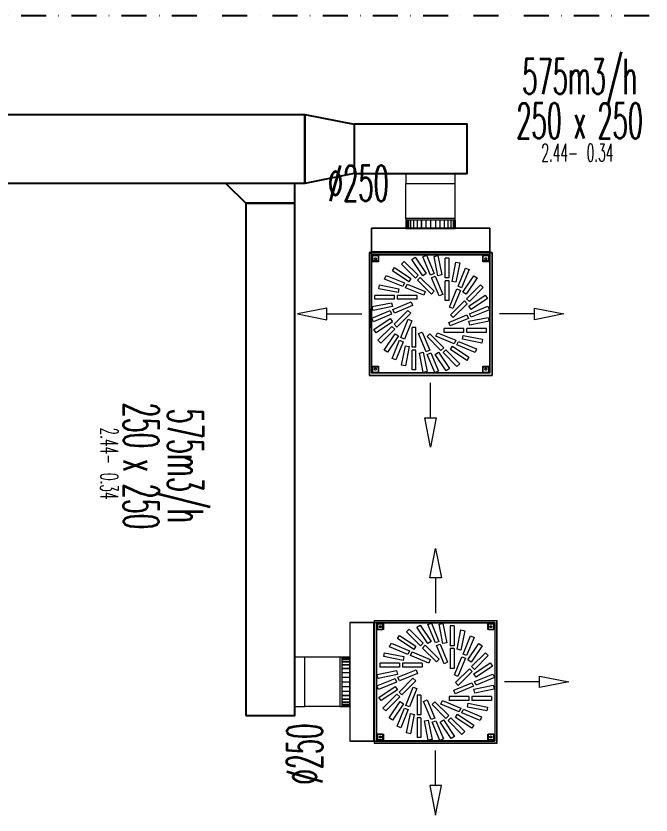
# Model space of a CAD drawing. Header units: inches. Extents: x -772 to 6765, y -813 to 4093.
# Drawn here: x 5450.7 to 5772.9, y 2144.4 to 2550 of the extents above; entities that cross this region are included whole.
import ezdxf
from ezdxf.enums import TextEntityAlignment as Align

# ---------------------------------------------------------------- set-up
doc = ezdxf.new("R2010")
doc.units = ezdxf.units.IN
doc.header["$MEASUREMENT"] = 0
doc.linetypes.add('DASHDOT', pattern=[25.4, 12.7, -6.35, 0, -6.35])
doc.layers.add('H_STR_Aks', color=250, linetype='DASHDOT')
doc.layers.add('MTY-UFLEME-KANALI', color=20, linetype='Continuous')
doc.layers.add('HIZ-PA', color=253, linetype='Continuous', lineweight=0, transparency=0.5)
for name, color, linetype, lineweight in [('MTY-UFLEME-KANALI-CAP', 21, 'Continuous', 0), ('MTY-UFLEME-KANALI-DAMPER', 7, 'Continuous', 0), ('MTY-UFLEME-KANALI-Flex', 21, 'ZIGZAG', 0), ('STM-CIHAZ', 7, 'Continuous', 0)]:
    doc.layers.add(name, color=color, linetype=linetype, lineweight=lineweight)
doc.styles.add('CAP', font='simplxtw.shx', dxfattribs={"width": 0.65})
doc.linetypes.add('ZIGZAG', pattern='A,0.0001,-0.2,[131,ltypeshp.shx,S=0.2,R=0,X=-0.2,Y=0],-0.4,[131,ltypeshp.shx,S=0.2,R=180.00002,X=0.2,Y=0],-0.2', length=0.8001)

# ---------------------------------------------------------------- blocks, each defined once
blk = doc.blocks.new('*U227')
at = {"layer": 'STM-CIHAZ', "color": 7}
for p, q in [((-41.55, 58.15), (-44.44, 43.25)), ((-38.66, 43.25), (-41.55, 58.15)), ((-44.44, 43.25), (-41.55, 43.25)), ((-41.55, 43.25), (-38.66, 43.25)), ((-41.55, 43.25), (-41.55, 25.44)), ((-10.4, 21.69), (-72.7, 21.69)), ((-72.7, 21.69), (-72.7, -40.61)), ((-10.5, 21.59), (-72.6, 21.59)), ((-72.6, 21.59), (-72.6, -40.51)), ((-71.6, -39.51), (-71.6, 20.59)), ((-11.5, 20.59), (-71.6, 20.59)), ((-71.5, -39.41), (-71.5, 20.49)), ((-71.5, 20.49), (-11.6, 20.49)), ((-48.51, 20.59), (-48.51, 20.69)), ((-48.51, 20.69), (-38.95, 20.69)), ((-38.95, 20.59), (-48.51, 20.59)), ((-48.26, 20.72), (-48.43, 20.72)), ((-48.43, 20.72), (-48.43, 20.6)), ((-48.43, 20.72), (-48.21, 20.72)), ((-48.43, 20.6), (-48.26, 20.6)), ((-48.21, 20.6), (-48.43, 20.6)), ((-48.08, 20.72), (-48.26, 20.72)), ((-48.26, 20.72), (-48.26, 20.6)), ((-48.26, 20.6), (-48.08, 20.6)), ((-48.21, 20.72), (-48.21, 20.6)), ((-48.05, 20.72), (-48.08, 20.72)), ((-48.08, 20.72), (-48.08, 20.6)), ((-48.08, 20.6), (-48.05, 20.6)), ((-48.05, 20.72), (-47.93, 20.72)), ((-48.05, 20.72), (-48.05, 20.6)), ((-47.93, 20.6), (-48.05, 20.6)), ((-47.93, 20.72), (-47.93, 20.6)), ((-47.64, 20.72), (-47.76, 20.72)), ((-47.76, 20.6), (-47.76, 20.72)), ((-47.64, 20.6), (-47.76, 20.6)), ((-47.64, 20.6), (-47.64, 20.72)), ((-47.38, 20.72), (-47.49, 20.72)), ((-47.49, 20.72), (-47.49, 20.6)), ((-47.49, 20.72), (-47.38, 20.72)), ((-47.49, 20.6), (-47.38, 20.6)), ((-47.38, 20.6), (-47.49, 20.6)), ((-47.08, 20.72), (-47.38, 20.72)), ((-47.38, 20.72), (-47.38, 20.6)), ((-47.38, 20.72), (-47.38, 20.6)), ((-47.38, 20.72), (-47.08, 20.72)), ((-47.38, 20.6), (-47.08, 20.6)), ((-47.08, 20.6), (-47.38, 20.6)), ((-46.96, 20.72), (-47.08, 20.72)), ((-47.08, 20.72), (-47.08, 20.6)), ((-47.08, 20.72), (-47.08, 20.6)), ((-47.08, 20.72), (-46.96, 20.72)), ((-47.08, 20.6), (-46.96, 20.6)), ((-46.96, 20.6), (-47.08, 20.6)), ((-46.96, 20.72), (-46.96, 20.6)), ((-46.68, 20.72), (-46.8, 20.72)), ((-46.8, 20.72), (-46.8, 20.6)), ((-46.8, 20.6), (-46.68, 20.6)), ((-46.41, 20.72), (-46.68, 20.72)), ((-46.68, 20.72), (-46.68, 20.6)), ((-46.68, 20.6), (-46.41, 20.6)), ((-46.41, 20.72), (-46.3, 20.72)), ((-46.41, 20.72), (-46.41, 20.6)), ((-46.3, 20.6), (-46.41, 20.6)), ((-46.3, 20.72), (-46.3, 20.6)), ((-46.14, 20.72), (-46.11, 20.72)), ((-46.11, 20.72), (-46.14, 20.72)), ((-46.14, 20.72), (-46.14, 20.6)), ((-46.14, 20.72), (-46.14, 20.72)), ((-46.14, 20.72), (-46.14, 20.6)), ((-46.14, 20.72), (-46.09, 20.72)), ((-46.09, 20.72), (-46.14, 20.72)), ((-46.14, 20.72), (-46.14, 20.6)), ((-46.14, 20.72), (-46.14, 20.72)), ((-46.11, 20.6), (-46.14, 20.6)), ((-46.14, 20.6), (-46.11, 20.6)), ((-46.14, 20.6), (-46.14, 20.6)), ((-46.09, 20.6), (-46.14, 20.6)), ((-46.14, 20.6), (-46.09, 20.6)), ((-46.14, 20.6), (-46.14, 20.6)), ((-46.11, 20.72), (-46.11, 20.6)), ((-46.11, 20.72), (-46.08, 20.72)), ((-46.08, 20.72), (-46.11, 20.72)), ((-46.11, 20.72), (-46.11, 20.6)), ((-46.08, 20.6), (-46.11, 20.6)), ((-46.11, 20.6), (-46.08, 20.6)), ((-46.09, 20.72), (-46.09, 20.6)), ((-46.09, 20.72), (-46.03, 20.72)), ((-46.03, 20.72), (-46.09, 20.72)), ((-46.09, 20.72), (-46.09, 20.6)), ((-46.03, 20.6), (-46.09, 20.6)), ((-46.09, 20.6), (-46.03, 20.6)), ((-46.08, 20.72), (-46.08, 20.6)), ((-46.08, 20.72), (-46.05, 20.72)), ((-46.05, 20.72), (-46.08, 20.72)), ((-46.08, 20.72), (-46.08, 20.6)), ((-46.05, 20.6), (-46.08, 20.6)), ((-46.08, 20.6), (-46.05, 20.6)), ((-46.05, 20.72), (-46.05, 20.6)), ((-46.05, 20.72), (-46.02, 20.72)), ((-46.01, 20.72), (-46.05, 20.72)), ((-46.05, 20.72), (-46.05, 20.6)), ((-46.02, 20.6), (-46.05, 20.6)), ((-46.05, 20.6), (-46.01, 20.6)), ((-46.03, 20.72), (-46.03, 20.6)), ((-46.03, 20.72), (-45.96, 20.72)), ((-45.96, 20.72), (-46.03, 20.72)), ((-46.03, 20.72), (-46.03, 20.6)), ((-45.96, 20.6), (-46.03, 20.6)), ((-46.03, 20.6), (-45.96, 20.6)), ((-46.02, 20.72), (-46.02, 20.6)), ((-46.02, 20.72), (-45.98, 20.72)), ((-45.98, 20.6), (-46.02, 20.6)), ((-45.98, 20.72), (-46.01, 20.72)), ((-46.01, 20.72), (-46.01, 20.6)), ((-46.01, 20.6), (-45.98, 20.6)), ((-45.98, 20.72), (-45.98, 20.6)), ((-45.98, 20.72), (-45.94, 20.72)), ((-45.94, 20.72), (-45.98, 20.72)), ((-45.98, 20.72), (-45.98, 20.6)), ((-45.94, 20.6), (-45.98, 20.6)), ((-45.98, 20.6), (-45.94, 20.6)), ((-45.96, 20.72), (-45.96, 20.6)), ((-45.96, 20.72), (-45.9, 20.72)), ((-45.9, 20.72), (-45.96, 20.72)), ((-45.96, 20.72), (-45.96, 20.6)), ((-45.9, 20.6), (-45.96, 20.6)), ((-45.96, 20.6), (-45.9, 20.6)), ((-45.94, 20.72), (-45.94, 20.6)), ((-45.94, 20.72), (-45.91, 20.72)), ((-45.9, 20.72), (-45.94, 20.72)), ((-45.94, 20.72), (-45.94, 20.6)), ((-45.91, 20.6), (-45.94, 20.6)), ((-45.94, 20.6), (-45.9, 20.6)), ((-45.91, 20.72), (-45.91, 20.6)), ((-45.91, 20.72), (-45.87, 20.72)), ((-45.87, 20.6), (-45.91, 20.6)), ((-45.87, 20.72), (-45.9, 20.72)), ((-45.9, 20.72), (-45.9, 20.6)), ((-45.9, 20.72), (-45.9, 20.6)), ((-45.9, 20.72), (-45.84, 20.72)), ((-45.84, 20.72), (-45.9, 20.72)), ((-45.9, 20.72), (-45.9, 20.6)), ((-45.9, 20.6), (-45.87, 20.6)), ((-45.84, 20.6), (-45.9, 20.6)), ((-45.9, 20.6), (-45.84, 20.6)), ((-45.87, 20.72), (-45.87, 20.6)), ((-45.87, 20.72), (-45.84, 20.72)), ((-45.84, 20.72), (-45.87, 20.72)), ((-45.87, 20.72), (-45.87, 20.6)), ((-45.84, 20.6), (-45.87, 20.6)), ((-45.87, 20.6), (-45.84, 20.6)), ((-45.84, 20.72), (-45.84, 20.6)), ((-45.84, 20.72), (-45.82, 20.72)), ((-45.82, 20.72), (-45.84, 20.72)), ((-45.84, 20.72), (-45.84, 20.6)), ((-45.84, 20.72), (-45.84, 20.6)), ((-45.84, 20.72), (-45.79, 20.72)), ((-45.79, 20.72), (-45.84, 20.72)), ((-45.84, 20.72), (-45.84, 20.6)), ((-45.82, 20.6), (-45.84, 20.6)), ((-45.84, 20.6), (-45.82, 20.6)), ((-45.79, 20.6), (-45.84, 20.6)), ((-45.84, 20.6), (-45.79, 20.6)), ((-45.82, 20.72), (-45.82, 20.6)), ((-45.82, 20.72), (-45.8, 20.72)), ((-45.8, 20.72), (-45.82, 20.72)), ((-45.82, 20.72), (-45.82, 20.6)), ((-45.8, 20.6), (-45.82, 20.6)), ((-45.82, 20.6), (-45.8, 20.6)), ((-45.8, 20.72), (-45.8, 20.6)), ((-45.8, 20.72), (-45.79, 20.72)), ((-45.79, 20.72), (-45.8, 20.72)), ((-45.8, 20.72), (-45.8, 20.6)), ((-45.79, 20.6), (-45.8, 20.6)), ((-45.8, 20.6), (-45.79, 20.6)), ((-45.79, 20.72), (-45.79, 20.6)), ((-45.79, 20.72), (-45.79, 20.72)), ((-45.79, 20.72), (-45.79, 20.6)), ((-45.79, 20.72), (-45.79, 20.72)), ((-45.79, 20.72), (-45.79, 20.6)), ((-45.79, 20.72), (-45.79, 20.6)), ((-45.79, 20.72), (-45.74, 20.72)), ((-45.74, 20.72), (-45.79, 20.72)), ((-45.79, 20.72), (-45.79, 20.6)), ((-45.79, 20.6), (-45.79, 20.6)), ((-45.79, 20.6), (-45.79, 20.6)), ((-45.74, 20.6), (-45.79, 20.6)), ((-45.79, 20.6), (-45.74, 20.6)), ((-45.74, 20.72), (-45.74, 20.6)), ((-45.74, 20.72), (-45.7, 20.72)), ((-45.7, 20.72), (-45.74, 20.72)), ((-45.74, 20.72), (-45.74, 20.6)), ((-45.7, 20.6), (-45.74, 20.6)), ((-45.74, 20.6), (-45.7, 20.6)), ((-45.7, 20.72), (-45.7, 20.6)), ((-45.7, 20.72), (-45.67, 20.72)), ((-45.67, 20.6), (-45.7, 20.6)), ((-45.67, 20.72), (-45.67, 20.6)), ((-45.67, 20.72), (-45.66, 20.72)), ((-45.66, 20.6), (-45.67, 20.6)), ((-45.66, 20.72), (-45.66, 20.6)), ((-45.66, 20.72), (-45.65, 20.72)), ((-45.65, 20.6), (-45.66, 20.6)), ((-45.65, 20.72), (-45.65, 20.6)), ((-45.52, 19.56), (-43.67, 20.33)), ((-45.49, 20.72), (-45.11, 20.72)), ((-45.49, 20.72), (-45.49, 20.6)), ((-45.49, 20.72), (-45.22, 20.72)), ((-45.11, 20.6), (-45.49, 20.6)), ((-45.22, 20.6), (-45.49, 20.6)), ((-45.22, 20.72), (-45.22, 20.6)), ((-45.11, 20.72), (-45.11, 20.6)), ((-44.44, 20.72), (-44.96, 20.72)), ((-44.96, 20.72), (-44.96, 20.6)), ((-44.96, 20.72), (-44.76, 20.72)), ((-44.96, 20.6), (-44.44, 20.6)), ((-44.76, 20.6), (-44.96, 20.6)), ((-44.76, 20.72), (-44.76, 20.6)), ((-44.76, 20.72), (-44.64, 20.72)), ((-44.64, 20.6), (-44.76, 20.6)), ((-44.64, 20.72), (-44.64, 20.6)), ((-44.64, 20.72), (-44.44, 20.72)), ((-44.44, 20.6), (-44.64, 20.6)), ((-44.44, 20.72), (-44.44, 20.6)), ((-44.36, 20.72), (-44.34, 20.72)), ((-44.36, 20.72), (-44.36, 20.6)), ((-44.36, 20.72), (-44.36, 20.72)), ((-44.36, 20.72), (-44.36, 20.6)), ((-44.34, 20.6), (-44.36, 20.6)), ((-44.36, 20.6), (-44.36, 20.6)), ((-44.34, 20.72), (-44.34, 20.6)), ((-44.34, 20.72), (-44.32, 20.72)), ((-44.32, 20.6), (-44.34, 20.6)), ((-44.33, 20.6), (-44.33, 20.72)), ((-44.33, 20.72), (-44.32, 20.72)), ((-44.32, 20.6), (-44.33, 20.6)), ((-44.32, 20.6), (-44.32, 20.72)), ((-44.32, 20.72), (-44.31, 20.72)), ((-44.32, 20.72), (-44.32, 20.6)), ((-44.32, 20.72), (-44.29, 20.72)), ((-44.31, 20.6), (-44.32, 20.6)), ((-44.29, 20.6), (-44.32, 20.6)), ((-44.31, 20.6), (-44.31, 20.72)), ((-44.31, 20.72), (-44.29, 20.72)), ((-44.29, 20.6), (-44.31, 20.6)), ((-44.29, 20.6), (-44.29, 20.72)), ((-44.29, 20.72), (-44.27, 20.72)), ((-44.29, 20.72), (-44.29, 20.6)), ((-44.29, 20.72), (-44.26, 20.72)), ((-44.27, 20.6), (-44.29, 20.6)), ((-44.26, 20.6), (-44.29, 20.6)), ((-44.27, 20.6), (-44.27, 20.72)), ((-44.27, 20.72), (-44.24, 20.72)), ((-44.24, 20.6), (-44.27, 20.6)), ((-44.26, 20.72), (-44.26, 20.6)), ((-44.26, 20.72), (-44.22, 20.72)), ((-44.22, 20.6), (-44.26, 20.6)), ((-44.24, 20.6), (-44.24, 20.72)), ((-44.24, 20.72), (-44.21, 20.72)), ((-44.18, 20.72), (-44.24, 20.72)), ((-44.24, 20.72), (-44.24, 20.6)), ((-44.24, 20.72), (-44.2, 20.72)), ((-44.23, 20.72), (-44.24, 20.72)), ((-44.24, 20.72), (-44.24, 20.72)), ((-44.24, 20.72), (-44.24, 20.72)), ((-44.24, 20.72), (-44.24, 20.72)), ((-44.24, 20.72), (-44.24, 20.72)), ((-44.24, 20.72), (-44.23, 20.72)), ((-44.24, 20.72), (-44.24, 20.6)), ((-44.24, 20.72), (-44.24, 20.6)), ((-44.24, 20.72), (-44.24, 20.6)), ((-44.24, 20.72), (-44.24, 20.6)), ((-44.24, 20.72), (-44.24, 20.6)), ((-44.21, 20.6), (-44.24, 20.6)), ((-44.24, 20.6), (-44.18, 20.6)), ((-44.2, 20.6), (-44.24, 20.6)), ((-44.23, 20.6), (-44.24, 20.6)), ((-44.24, 20.6), (-44.24, 20.6)), ((-44.24, 20.6), (-44.24, 20.6)), ((-44.24, 20.6), (-44.24, 20.6)), ((-44.24, 20.6), (-44.24, 20.6)), ((-44.24, 20.6), (-44.24, 20.6)), ((-44.23, 20.6), (-44.24, 20.6)), ((-44.22, 20.72), (-44.23, 20.72)), ((-44.23, 20.72), (-44.23, 20.6)), ((-44.22, 20.72), (-44.23, 20.72)), ((-44.23, 20.72), (-44.23, 20.6)), ((-44.23, 20.6), (-44.22, 20.6)), ((-44.22, 20.6), (-44.23, 20.6)), ((-44.22, 20.72), (-44.22, 20.6)), ((-44.22, 20.72), (-44.18, 20.72)), ((-44.21, 20.72), (-44.22, 20.72)), ((-44.22, 20.72), (-44.22, 20.6)), ((-44.21, 20.72), (-44.22, 20.72)), ((-44.22, 20.72), (-44.22, 20.6)), ((-44.18, 20.6), (-44.22, 20.6)), ((-44.22, 20.6), (-44.21, 20.6)), ((-44.21, 20.6), (-44.22, 20.6)), ((-44.21, 20.6), (-44.21, 20.72)), ((-44.21, 20.72), (-44.17, 20.72)), ((-44.2, 20.72), (-44.21, 20.72)), ((-44.21, 20.72), (-44.21, 20.6)), ((-44.19, 20.72), (-44.21, 20.72)), ((-44.21, 20.72), (-44.21, 20.6)), ((-44.17, 20.6), (-44.21, 20.6)), ((-44.21, 20.6), (-44.2, 20.6)), ((-44.19, 20.6), (-44.21, 20.6)), ((-44.19, 20.72), (-44.2, 20.72)), ((-44.2, 20.72), (-44.2, 20.6)), ((-44.2, 20.72), (-44.2, 20.6)), ((-44.2, 20.72), (-44.13, 20.72)), ((-44.2, 20.6), (-44.2, 20.72)), ((-44.2, 20.72), (-44.19, 20.72)), ((-44.2, 20.6), (-44.2, 20.72)), ((-44.2, 20.72), (-44.2, 20.72)), ((-44.2, 20.6), (-44.2, 20.72)), ((-44.2, 20.72), (-44.2, 20.72)), ((-44.2, 20.6), (-44.2, 20.72)), ((-44.2, 20.72), (-44.2, 20.72)), ((-44.2, 20.6), (-44.19, 20.6)), ((-44.13, 20.6), (-44.2, 20.6)), ((-44.19, 20.6), (-44.2, 20.6)), ((-44.2, 20.6), (-44.2, 20.6)), ((-44.2, 20.6), (-44.2, 20.6)), ((-44.2, 20.6), (-44.2, 20.6)), ((-44.17, 20.72), (-44.19, 20.72)), ((-44.19, 20.72), (-44.19, 20.6)), ((-44.18, 20.72), (-44.19, 20.72)), ((-44.19, 20.72), (-44.19, 20.6)), ((-44.19, 20.6), (-44.19, 20.72)), ((-44.19, 20.72), (-44.18, 20.72)), ((-44.19, 20.6), (-44.19, 20.72)), ((-44.19, 20.72), (-44.19, 20.72)), ((-44.19, 20.6), (-44.17, 20.6)), ((-44.18, 20.6), (-44.19, 20.6)), ((-44.18, 20.6), (-44.19, 20.6)), ((-44.19, 20.6), (-44.19, 20.6)), ((-44.18, 20.72), (-44.18, 20.6)), ((-44.18, 20.72), (-44.13, 20.72)), ((-44.18, 20.72), (-44.18, 20.6)), ((-44.18, 20.6), (-44.18, 20.72)), ((-44.18, 20.72), (-44.18, 20.72)), ((-44.18, 20.6), (-44.18, 20.72)), ((-44.17, 20.72), (-44.18, 20.72)), ((-44.13, 20.6), (-44.18, 20.6)), ((-44.18, 20.6), (-44.18, 20.6)), ((-44.18, 20.6), (-44.17, 20.6)), ((-44.17, 20.6), (-44.17, 20.72)), ((-44.17, 20.72), (-44.13, 20.72)), ((-44.04, 20.72), (-44.17, 20.72)), ((-44.17, 20.72), (-44.17, 20.6)), ((-44.08, 20.72), (-44.17, 20.72)), ((-44.13, 20.6), (-44.17, 20.6)), ((-44.17, 20.6), (-44.04, 20.6)), ((-44.17, 20.6), (-44.08, 20.6)), ((-44.13, 20.6), (-44.13, 20.72)), ((-44.13, 20.72), (-44.09, 20.72)), ((-44.13, 20.72), (-44.09, 20.72)), ((-44.13, 20.72), (-44.13, 20.6)), ((-44.13, 20.72), (-44.08, 20.72)), ((-44.09, 20.6), (-44.13, 20.6)), ((-44.09, 20.6), (-44.13, 20.6)), ((-44.08, 20.6), (-44.13, 20.6)), ((-44.09, 20.6), (-44.09, 20.72)), ((-44.09, 20.72), (-44.06, 20.72)), ((-44.04, 20.72), (-44.09, 20.72)), ((-44.09, 20.72), (-44.09, 20.6)), ((-44.06, 20.6), (-44.09, 20.6)), ((-44.09, 20.6), (-44.04, 20.6)), ((-44.08, 20.72), (-44.08, 20.6)), ((-44.08, 20.72), (-44.04, 20.72)), ((-44.04, 20.6), (-44.08, 20.6)), ((-44.06, 20.6), (-44.06, 20.72)), ((-44.06, 20.72), (-44.02, 20.72)), ((-44.02, 20.6), (-44.06, 20.6)), ((-44, 20.72), (-44.04, 20.72)), ((-44.04, 20.72), (-44.04, 20.6)), ((-44.04, 20.72), (-44.04, 20.6)), ((-44.04, 20.6), (-44, 20.6)), ((-44.02, 20.6), (-44.02, 20.72)), ((-44.02, 20.72), (-43.99, 20.72)), ((-43.99, 20.6), (-44.02, 20.6)), ((-43.97, 20.72), (-44, 20.72)), ((-44, 20.72), (-44, 20.6)), ((-44, 20.6), (-43.97, 20.6)), ((-43.99, 20.6), (-43.99, 20.72)), ((-43.99, 20.72), (-43.97, 20.72)), ((-43.97, 20.6), (-43.99, 20.6)), ((-43.97, 20.6), (-43.97, 20.72)), ((-43.97, 20.72), (-43.95, 20.72)), ((-43.94, 20.72), (-43.97, 20.72)), ((-43.97, 20.72), (-43.97, 20.6)), ((-43.95, 20.6), (-43.97, 20.6)), ((-43.97, 20.6), (-43.94, 20.6)), ((-43.95, 20.6), (-43.95, 20.72)), ((-43.95, 20.72), (-43.94, 20.72)), ((-43.94, 20.6), (-43.95, 20.6)), ((-43.94, 20.72), (-43.92, 20.72)), ((-43.94, 20.6), (-43.94, 20.72)), ((-43.94, 20.6), (-43.94, 20.72)), ((-43.94, 20.72), (-43.94, 20.72)), ((-43.94, 20.72), (-43.94, 20.6)), ((-43.92, 20.6), (-43.94, 20.6)), ((-43.94, 20.6), (-43.94, 20.6)), ((-43.92, 20.72), (-43.92, 20.6)), ((-43.92, 20.72), (-43.91, 20.72)), ((-43.91, 20.6), (-43.92, 20.6)), ((-43.91, 20.72), (-43.91, 20.6)), ((-43.91, 20.72), (-43.9, 20.72)), ((-43.9, 20.6), (-43.91, 20.6)), ((-43.9, 20.72), (-43.9, 20.6)), ((-43.75, 20.72), (-43.79, 20.72)), ((-43.79, 20.72), (-43.79, 20.6)), ((-43.79, 20.72), (-43.48, 20.72)), ((-43.79, 20.6), (-43.75, 20.6)), ((-43.48, 20.6), (-43.79, 20.6)), ((-43.44, 20.72), (-43.75, 20.72)), ((-43.75, 20.72), (-43.75, 20.6)), ((-43.75, 20.6), (-43.44, 20.6)), ((-43.43, 20.72), (-43.74, 20.72)), ((-43.74, 20.72), (-43.74, 20.6)), ((-43.74, 20.72), (-42.9, 20.72)), ((-43.74, 20.6), (-43.43, 20.6)), ((-42.9, 20.6), (-43.74, 20.6)), ((-43.67, 20.72), (-43.7, 20.72)), ((-43.7, 20.72), (-43.7, 20.6)), ((-43.7, 20.72), (-43.39, 20.72)), ((-43.7, 20.6), (-43.67, 20.6)), ((-43.39, 20.6), (-43.7, 20.6)), ((-43.36, 20.72), (-43.67, 20.72)), ((-43.67, 20.72), (-43.67, 20.6)), ((-43.67, 20.6), (-43.36, 20.6)), ((-43.67, 20.33), (-39.85, 11.09)), ((-43.58, 20.72), (-43.62, 20.72)), ((-43.62, 20.72), (-43.62, 20.6)), ((-43.62, 20.72), (-43.31, 20.72)), ((-43.62, 20.6), (-43.58, 20.6)), ((-43.31, 20.6), (-43.62, 20.6)), ((-43.27, 20.72), (-43.58, 20.72)), ((-43.58, 20.72), (-43.58, 20.6)), ((-43.58, 20.6), (-43.27, 20.6)), ((-43.5, 20.72), (-43.53, 20.72)), ((-43.53, 20.72), (-43.53, 20.6)), ((-43.53, 20.72), (-43.22, 20.72)), ((-43.53, 20.6), (-43.5, 20.6)), ((-43.22, 20.6), (-43.53, 20.6)), ((-43.26, 20.72), (-43.5, 20.72)), ((-43.5, 20.72), (-43.5, 20.6)), ((-43.5, 20.6), (-43.26, 20.6)), ((-43.48, 20.72), (-43.48, 20.6)), ((-43.48, 20.72), (-43.44, 20.72)), ((-43.44, 20.6), (-43.48, 20.6)), ((-43.41, 20.72), (-43.45, 20.72)), ((-43.45, 20.72), (-43.45, 20.6)), ((-43.45, 20.72), (-43.31, 20.72)), ((-43.45, 20.6), (-43.41, 20.6)), ((-43.31, 20.6), (-43.45, 20.6)), ((-43.44, 20.72), (-43.44, 20.6)), ((-42.59, 20.72), (-43.43, 20.72)), ((-43.43, 20.72), (-43.43, 20.6)), ((-43.43, 20.6), (-42.59, 20.6)), ((-43.34, 20.72), (-43.41, 20.72)), ((-43.41, 20.72), (-43.41, 20.6)), ((-43.41, 20.6), (-43.34, 20.6)), ((-43.39, 20.72), (-43.39, 20.6)), ((-43.39, 20.72), (-43.36, 20.72)), ((-43.36, 20.6), (-43.39, 20.6)), ((-43.36, 20.72), (-43.36, 20.6)), ((-43.31, 20.72), (-43.34, 20.72)), ((-43.34, 20.72), (-43.34, 20.6)), ((-43.34, 20.6), (-43.31, 20.6)), ((-43.31, 20.72), (-43.31, 20.6)), ((-43.31, 20.72), (-43.27, 20.72)), ((-43.31, 20.72), (-43.31, 20.6)), ((-43.27, 20.6), (-43.31, 20.6)), ((-43.27, 20.72), (-43.27, 20.6)), ((-43.22, 20.72), (-43.26, 20.72)), ((-43.26, 20.72), (-43.26, 20.6)), ((-43.26, 20.6), (-43.22, 20.6)), ((-43.22, 20.72), (-43.22, 20.6)), ((-43.15, 20.72), (-42.84, 20.72)), ((-43.12, 20.72), (-43.15, 20.72)), ((-43.15, 20.72), (-43.15, 20.6)), ((-42.84, 20.6), (-43.15, 20.6)), ((-43.15, 20.6), (-43.12, 20.6)), ((-42.89, 20.72), (-43.12, 20.72)), ((-43.12, 20.72), (-43.12, 20.6)), ((-43.12, 20.72), (-43.09, 20.72)), ((-42.81, 20.72), (-43.12, 20.72)), ((-43.12, 20.72), (-43.12, 20.6)), ((-43.12, 20.6), (-42.89, 20.6)), ((-43.09, 20.6), (-43.12, 20.6)), ((-43.12, 20.6), (-42.81, 20.6)), ((-43.09, 20.72), (-42.93, 20.72)), ((-43.09, 20.72), (-43.09, 20.6)), ((-42.93, 20.6), (-43.09, 20.6)), ((-43.07, 20.72), (-42.76, 20.72)), ((-43.03, 20.72), (-43.07, 20.72)), ((-43.07, 20.72), (-43.07, 20.6)), ((-42.76, 20.6), (-43.07, 20.6)), ((-43.07, 20.6), (-43.03, 20.6)), ((-42.98, 20.72), (-43.04, 20.72)), ((-43.04, 20.72), (-43.04, 20.6)), ((-43.04, 20.72), (-43.01, 20.72)), ((-43.04, 20.6), (-42.98, 20.6)), ((-43.01, 20.6), (-43.04, 20.6)), ((-42.72, 20.72), (-43.03, 20.72)), ((-43.03, 20.72), (-43.03, 20.6)), ((-43.03, 20.6), (-42.72, 20.6)), ((-43.01, 20.72), (-43.01, 20.6)), ((-43.01, 20.72), (-42.98, 20.72)), ((-42.98, 20.6), (-43.01, 20.6)), ((-42.98, 20.72), (-42.98, 20.6)), ((-42.98, 20.72), (-42.67, 20.72)), ((-42.95, 20.72), (-42.98, 20.72)), ((-42.98, 20.72), (-42.98, 20.6)), ((-42.67, 20.6), (-42.98, 20.6)), ((-42.98, 20.6), (-42.95, 20.6)), ((-42.64, 20.72), (-42.95, 20.72)), ((-42.95, 20.72), (-42.95, 20.6)), ((-42.95, 20.6), (-42.64, 20.6)), ((-42.93, 20.72), (-42.93, 20.6)), ((-42.93, 20.72), (-42.89, 20.72)), ((-42.89, 20.6), (-42.93, 20.6)), ((-42.9, 20.72), (-42.59, 20.72)), ((-42.9, 20.72), (-42.9, 20.6)), ((-42.59, 20.6), (-42.9, 20.6)), ((-42.89, 20.72), (-42.89, 20.6)), ((-42.84, 20.72), (-42.84, 20.6)), ((-42.84, 20.72), (-42.81, 20.72)), ((-42.81, 20.6), (-42.84, 20.6)), ((-42.81, 20.72), (-42.81, 20.6)), ((-42.76, 20.72), (-42.76, 20.6)), ((-42.76, 20.72), (-42.72, 20.72)), ((-42.72, 20.6), (-42.76, 20.6)), ((-42.72, 20.72), (-42.72, 20.6)), ((-42.67, 20.72), (-42.67, 20.6)), ((-42.67, 20.72), (-42.64, 20.72)), ((-42.64, 20.6), (-42.67, 20.6)), ((-42.64, 20.72), (-42.64, 20.6)), ((-42.59, 20.72), (-42.59, 20.6)), ((-42.54, 20.72), (-42.55, 20.72)), ((-42.55, 20.72), (-42.55, 20.6)), ((-42.54, 20.6), (-42.55, 20.6)), ((-42.5, 20.72), (-42.54, 20.72)), ((-42.54, 20.72), (-42.54, 20.6)), ((-42.54, 20.6), (-42.5, 20.6)), ((-42.45, 20.72), (-42.5, 20.72)), ((-42.5, 20.72), (-42.5, 20.6)), ((-42.5, 20.6), (-42.45, 20.6)), ((-42.37, 20.72), (-42.45, 20.72)), ((-42.45, 20.72), (-42.45, 20.6)), ((-42.45, 20.6), (-42.37, 20.6)), ((-42.28, 20.72), (-42.37, 20.72)), ((-42.37, 20.72), (-42.37, 20.6)), ((-42.37, 20.6), (-42.28, 20.6)), ((-42.18, 20.72), (-42.28, 20.72)), ((-42.28, 20.72), (-42.28, 20.6)), ((-42.27, 20.72), (-42.28, 20.72)), ((-42.28, 20.6), (-42.28, 20.72)), ((-42.28, 20.6), (-42.18, 20.6)), ((-42.28, 20.6), (-42.27, 20.6)), ((-42.27, 20.6), (-42.27, 20.72)), ((-42.25, 20.72), (-42.27, 20.72)), ((-42.27, 20.6), (-42.25, 20.6)), ((-42.25, 20.6), (-42.25, 20.72)), ((-42.22, 20.72), (-42.25, 20.72)), ((-42.25, 20.6), (-42.22, 20.6)), ((-42.22, 20.6), (-42.22, 20.72)), ((-42.18, 20.72), (-42.22, 20.72)), ((-42.22, 20.6), (-42.18, 20.6)), ((-42.07, 20.72), (-42.18, 20.72)), ((-42.18, 20.72), (-42.18, 20.6)), ((-42.18, 20.6), (-42.18, 20.72)), ((-42.13, 20.72), (-42.18, 20.72)), ((-42.18, 20.6), (-42.07, 20.6)), ((-42.18, 20.6), (-42.13, 20.6)), ((-42.13, 20.6), (-42.13, 20.72)), ((-42.08, 20.72), (-42.13, 20.72)), ((-42.13, 20.6), (-42.08, 20.6)), ((-42.01, 20.72), (-42.08, 20.72)), ((-42.08, 20.6), (-42.08, 20.72)), ((-42.08, 20.6), (-42.01, 20.6)), ((-41.95, 20.72), (-42.07, 20.72)), ((-42.07, 20.72), (-42.07, 20.6)), ((-42.07, 20.6), (-41.95, 20.6)), ((-42.01, 20.6), (-42.01, 20.72)), ((-41.95, 20.72), (-42.01, 20.72)), ((-42.01, 20.6), (-41.95, 20.6)), ((-41.83, 20.72), (-41.95, 20.72)), ((-41.95, 20.72), (-41.95, 20.6)), ((-41.89, 20.72), (-41.95, 20.72)), ((-41.95, 20.6), (-41.83, 20.6)), ((-41.95, 20.6), (-41.89, 20.6)), ((-41.89, 20.6), (-41.89, 20.72)), ((-41.82, 20.72), (-41.89, 20.72)), ((-41.89, 20.6), (-41.82, 20.6)), ((-41.72, 20.72), (-41.83, 20.72)), ((-41.83, 20.72), (-41.83, 20.6)), ((-41.83, 20.6), (-41.72, 20.6)), ((-41.82, 20.6), (-41.82, 20.72)), ((-41.77, 20.72), (-41.82, 20.72)), ((-41.82, 20.6), (-41.77, 20.6)), ((-41.77, 20.6), (-41.77, 20.72)), ((-41.72, 20.72), (-41.77, 20.72)), ((-41.77, 20.6), (-41.72, 20.6)), ((-41.62, 20.72), (-41.72, 20.72)), ((-41.72, 20.72), (-41.72, 20.6)), ((-41.72, 20.6), (-41.72, 20.72)), ((-41.68, 20.72), (-41.72, 20.72)), ((-41.62, 20.6), (-41.72, 20.6)), ((-41.72, 20.6), (-41.68, 20.6)), ((-41.68, 20.6), (-41.68, 20.72)), ((-41.65, 20.72), (-41.68, 20.72)), ((-41.68, 20.6), (-41.65, 20.6)), ((-41.65, 20.6), (-41.65, 20.72)), ((-41.63, 20.72), (-41.65, 20.72)), ((-41.65, 20.6), (-41.63, 20.6)), ((-41.62, 20.72), (-41.63, 20.72)), ((-41.63, 20.6), (-41.63, 20.72)), ((-41.63, 20.6), (-41.62, 20.6)), ((-41.53, 20.72), (-41.62, 20.72)), ((-41.62, 20.72), (-41.62, 20.6)), ((-41.62, 20.6), (-41.62, 20.72)), ((-41.53, 20.6), (-41.62, 20.6)), ((-41.45, 20.72), (-41.53, 20.72)), ((-41.53, 20.72), (-41.53, 20.6)), ((-41.45, 20.6), (-41.53, 20.6)), ((-41.4, 20.72), (-41.45, 20.72)), ((-41.45, 20.72), (-41.45, 20.6)), ((-41.4, 20.6), (-41.45, 20.6)), ((-41.36, 20.72), (-41.4, 20.72)), ((-41.4, 20.72), (-41.4, 20.6)), ((-41.36, 20.6), (-41.4, 20.6)), ((-41.35, 20.72), (-41.36, 20.72)), ((-41.36, 20.72), (-41.36, 20.6)), ((-41.35, 20.6), (-41.36, 20.6)), ((-41.35, 20.72), (-41.35, 20.6)), ((-40.98, 20.72), (-41.24, 20.72)), ((-41.24, 20.72), (-41.24, 20.6)), ((-41.24, 20.72), (-40.83, 20.72)), ((-41.24, 20.6), (-40.98, 20.6)), ((-40.83, 20.6), (-41.24, 20.6)), ((-41.18, 20.72), (-41.17, 20.72)), ((-41.18, 20.72), (-41.17, 20.72)), ((-41.18, 20.72), (-41.18, 20.6)), ((-41.17, 20.6), (-41.18, 20.6)), ((-41.17, 20.6), (-41.18, 20.6)), ((-41.17, 20.72), (-41.17, 20.6)), ((-41.17, 20.72), (-41.14, 20.72)), ((-41.17, 20.72), (-41.15, 20.72)), ((-41.17, 20.72), (-41.17, 20.6)), ((-41.14, 20.6), (-41.17, 20.6)), ((-41.15, 20.6), (-41.17, 20.6)), ((-41.15, 20.72), (-41.1, 20.72)), ((-41.15, 20.72), (-41.15, 20.6)), ((-41.1, 20.6), (-41.15, 20.6)), ((-41.14, 20.72), (-41.14, 20.6)), ((-41.14, 20.72), (-41.1, 20.72)), ((-41.1, 20.6), (-41.14, 20.6)), ((-41.1, 20.72), (-41.1, 20.6)), ((-41.1, 20.72), (-41.05, 20.72)), ((-41.1, 20.72), (-41.05, 20.72)), ((-41.1, 20.72), (-41.1, 20.6)), ((-41.05, 20.6), (-41.1, 20.6)), ((-41.05, 20.6), (-41.1, 20.6)), ((-41.05, 20.72), (-41.05, 20.6)), ((-41.05, 20.72), (-40.98, 20.72)), ((-41.05, 20.72), (-40.98, 20.72)), ((-41.05, 20.72), (-41.05, 20.6)), ((-40.98, 20.6), (-41.05, 20.6)), ((-40.98, 20.6), (-41.05, 20.6)), ((-40.91, 20.72), (-40.98, 20.72)), ((-40.98, 20.72), (-40.98, 20.6)), ((-40.98, 20.72), (-40.98, 20.6)), ((-40.98, 20.6), (-40.91, 20.6)), ((-40.83, 20.72), (-40.91, 20.72)), ((-40.91, 20.72), (-40.91, 20.6)), ((-40.91, 20.6), (-40.83, 20.6)), ((-40.9, 20.6), (-40.9, 20.72)), ((-40.9, 20.72), (-40.89, 20.72)), ((-40.9, 20.6), (-40.9, 20.72)), ((-40.9, 20.72), (-40.9, 20.72)), ((-40.89, 20.6), (-40.9, 20.6)), ((-40.9, 20.6), (-40.9, 20.6)), ((-40.89, 20.6), (-40.89, 20.72)), ((-40.89, 20.72), (-40.87, 20.72)), ((-40.87, 20.6), (-40.89, 20.6)), ((-40.85, 20.72), (-40.87, 20.72)), ((-40.87, 20.6), (-40.87, 20.72)), ((-40.87, 20.6), (-40.85, 20.6)), ((-40.85, 20.6), (-40.85, 20.72)), ((-40.83, 20.72), (-40.85, 20.72)), ((-40.85, 20.6), (-40.83, 20.6)), ((-40.74, 20.72), (-40.83, 20.72)), ((-40.83, 20.72), (-40.83, 20.6)), ((-40.83, 20.72), (-40.83, 20.6)), ((-40.83, 20.72), (-40.52, 20.72)), ((-40.83, 20.6), (-40.83, 20.72)), ((-40.8, 20.72), (-40.83, 20.72)), ((-40.83, 20.6), (-40.74, 20.6)), ((-40.52, 20.6), (-40.83, 20.6)), ((-40.83, 20.6), (-40.8, 20.6)), ((-40.8, 20.6), (-40.8, 20.72)), ((-40.77, 20.72), (-40.8, 20.72)), ((-40.8, 20.6), (-40.77, 20.6)), ((-40.77, 20.6), (-40.77, 20.72)), ((-40.74, 20.72), (-40.77, 20.72)), ((-40.77, 20.6), (-40.74, 20.6)), ((-40.24, 20.72), (-40.74, 20.72)), ((-40.74, 20.72), (-40.74, 20.6)), ((-40.74, 20.6), (-40.74, 20.72)), ((-40.74, 20.72), (-40.51, 20.72)), ((-40.74, 20.6), (-40.24, 20.6)), ((-40.51, 20.6), (-40.74, 20.6)), ((-40.52, 20.72), (-40.24, 20.72)), ((-40.52, 20.72), (-40.52, 20.6)), ((-40.24, 20.6), (-40.52, 20.6)), ((-40.51, 20.6), (-40.51, 20.72)), ((-40.24, 20.72), (-40.24, 20.6)), ((-39.05, 20.72), (-40.02, 20.72)), ((-40.02, 20.72), (-40.02, 20.6)), ((-40.02, 20.72), (-39.7, 20.72)), ((-40.02, 20.6), (-39.05, 20.6)), ((-39.7, 20.6), (-40.02, 20.6)), ((-39.7, 20.72), (-39.37, 20.72)), ((-39.7, 20.72), (-39.7, 20.6)), ((-39.37, 20.6), (-39.7, 20.6)), ((-39.37, 20.72), (-39.37, 20.6)), ((-39.37, 20.72), (-39.05, 20.72)), ((-39.05, 20.6), (-39.37, 20.6)), ((-39.05, 20.72), (-39.05, 20.6)), ((-38.95, 20.59), (-38.95, 20.69)), ((-11.6, 20.49), (-11.6, -39.41)), ((-11.5, -39.51), (-11.5, 20.59)), ((-11.5, 20.59), (-9.99, 20.59)), ((2, 20.59), (-11.5, 20.59)), ((-10.5, 21.59), (-10.5, -40.51)), ((-10.4, -40.61), (-10.4, 21.69)), ((-9.99, -39.51), (-9.99, 20.59)), ((-9.99, 20.59), (2, 20.59)), ((1.9, -39.51), (1.9, 20.59)), ((1.9, 20.59), (2, 20.59)), ((2, -39.51), (2, 20.59)), ((2, -39.51), (2, 20.59)), ((-68.45, 20.04), (-71.05, 20.04)), ((-71.05, 20.04), (-71.05, 17.04)), ((-71.05, 20.04), (-68.05, 20.04)), ((-71.05, 17.04), (-68.45, 17.04)), ((-68.05, 17.04), (-71.05, 17.04)), ((-70.05, 18.54), (-70.04, 18.64)), ((-70.04, 18.44), (-70.05, 18.54)), ((-70.04, 18.64), (-70.01, 18.73)), ((-70.01, 18.35), (-70.04, 18.44)), ((-70.01, 18.73), (-69.97, 18.82)), ((-69.97, 18.26), (-70.01, 18.35)), ((-69.97, 18.82), (-69.9, 18.89)), ((-69.9, 18.18), (-69.97, 18.26)), ((-69.9, 18.89), (-69.83, 18.95)), ((-69.83, 18.12), (-69.9, 18.18)), ((-69.83, 18.95), (-69.74, 19)), ((-69.74, 18.08), (-69.83, 18.12)), ((-69.74, 19), (-69.65, 19.03)), ((-69.65, 18.05), (-69.74, 18.08)), ((-69.65, 19.03), (-69.55, 19.04)), ((-69.55, 18.04), (-69.65, 18.05)), ((-69.55, 19.04), (-69.45, 19.03)), ((-69.45, 18.05), (-69.55, 18.04)), ((-69.45, 19.03), (-69.36, 19)), ((-69.36, 18.08), (-69.45, 18.05)), ((-69.36, 19), (-69.27, 18.95)), ((-69.27, 18.12), (-69.36, 18.08)), ((-69.27, 18.95), (-69.2, 18.89)), ((-69.2, 18.18), (-69.27, 18.12)), ((-69.2, 18.89), (-69.13, 18.82)), ((-69.13, 18.26), (-69.2, 18.18)), ((-69.13, 18.82), (-69.09, 18.73)), ((-69.09, 18.35), (-69.13, 18.26)), ((-69.09, 18.73), (-69.06, 18.64)), ((-69.06, 18.44), (-69.09, 18.35)), ((-69.06, 18.64), (-69.05, 18.54)), ((-69.05, 18.54), (-69.06, 18.44)), ((-68.45, 20.04), (-68.45, 17.04)), ((-68.05, 20.04), (-68.05, 17.04)), ((-56.33, 15.83), (-54.91, 17.25)), ((-54.91, 17.25), (-47.84, 10.17)), ((-51.11, 18.23), (-49.44, 19.34)), ((-45.55, 9.91), (-51.11, 18.23)), ((-49.44, 19.34), (-43.89, 11.02)), ((-41.69, 10.32), (-45.52, 19.56)), ((-39.78, 19.78), (-37.82, 20.17)), ((-37.83, 9.97), (-39.78, 19.78)), ((-37.82, 20.17), (-35.87, 10.36)), ((-34.11, 18.87), (-32.11, 18.87)), ((-34.11, 8.87), (-34.11, 18.87)), ((-32.11, 8.87), (-32.11, 18.87)), ((-30.68, 7.07), (-28.73, 16.88)), ((-28.73, 16.88), (-26.77, 16.49)), ((-26.77, 16.49), (-28.72, 6.68)), ((-15.05, 17.04), (-15.05, 20.04)), ((-15.05, 20.04), (-12.05, 20.04)), ((-12.05, 17.04), (-15.05, 17.04)), ((-12.05, 20.04), (-14.65, 20.04)), ((-14.65, 17.04), (-14.65, 20.04)), ((-14.65, 17.04), (-12.05, 17.04)), ((-14.05, 18.54), (-14.04, 18.64)), ((-14.04, 18.44), (-14.05, 18.54)), ((-14.04, 18.64), (-14.01, 18.73)), ((-14.01, 18.35), (-14.04, 18.44)), ((-14.01, 18.73), (-13.97, 18.82)), ((-13.97, 18.26), (-14.01, 18.35)), ((-13.97, 18.82), (-13.9, 18.89)), ((-13.9, 18.18), (-13.97, 18.26)), ((-13.9, 18.89), (-13.83, 18.95)), ((-13.83, 18.12), (-13.9, 18.18)), ((-13.83, 18.95), (-13.74, 19)), ((-13.74, 18.08), (-13.83, 18.12)), ((-13.74, 19), (-13.65, 19.03)), ((-13.65, 18.05), (-13.74, 18.08)), ((-13.65, 19.03), (-13.55, 19.04)), ((-13.55, 18.04), (-13.65, 18.05)), ((-13.55, 19.04), (-13.45, 19.03)), ((-13.45, 18.05), (-13.55, 18.04)), ((-13.45, 19.03), (-13.36, 19)), ((-13.36, 18.08), (-13.45, 18.05)), ((-13.36, 19), (-13.27, 18.95)), ((-13.27, 18.12), (-13.36, 18.08)), ((-13.27, 18.95), (-13.2, 18.89)), ((-13.2, 18.18), (-13.27, 18.12)), ((-13.2, 18.89), (-13.13, 18.82)), ((-13.13, 18.26), (-13.2, 18.18)), ((-13.13, 18.82), (-13.09, 18.73)), ((-13.09, 18.35), (-13.13, 18.26)), ((-13.09, 18.73), (-13.06, 18.64)), ((-13.06, 18.44), (-13.09, 18.35)), ((-13.06, 18.64), (-13.05, 18.54)), ((-13.05, 18.54), (-13.06, 18.44)), ((-12.05, 17.04), (-12.05, 20.04)), ((-60.98, 12.46), (-59.87, 14.13)), ((-52.66, 6.91), (-60.98, 12.46)), ((-59.87, 14.13), (-51.55, 8.57)), ((-49.25, 8.76), (-56.33, 15.83)), ((-27.66, 4.63), (-23.84, 13.87)), ((-21.99, 13.1), (-25.81, 3.86)), ((-23.84, 13.87), (-21.99, 13.1)), ((-64.88, 8.25), (-64.11, 10.1)), ((-55.64, 4.42), (-64.88, 8.25)), ((-64.11, 10.1), (-54.88, 6.27)), ((-51.55, 8.57), (-52.66, 6.91)), ((-47.84, 10.17), (-49.25, 8.76)), ((-48.19, 7.7), (-46.78, 9.11)), ((-46.78, 9.11), (-39.71, 2.04)), ((-43.89, 11.02), (-45.55, 9.91)), ((-39.85, 11.09), (-41.69, 10.32)), ((-41.12, 8.94), (-39.27, 9.7)), ((-37.29, -0.3), (-41.12, 8.94)), ((-39.27, 9.7), (-35.45, 0.46)), ((-35.87, 10.36), (-37.83, 9.97)), ((-34.11, 8.87), (-32.11, 8.87)), ((-25.18, 1.65), (-19.62, 9.96)), ((-17.96, 8.85), (-23.52, 0.54)), ((-19.62, 9.96), (-17.96, 8.85)), ((-67.89, 3.36), (-67.5, 5.32)), ((-67.5, 5.32), (-57.69, 3.37)), ((-54.88, 6.27), (-55.64, 4.42)), ((-54.26, 3.85), (-53.49, 5.7)), ((-53.49, 5.7), (-44.25, 1.87)), ((-41.12, 0.63), (-48.19, 7.7)), ((-34.11, 7.37), (-32.11, 7.37)), ((-34.11, -2.63), (-34.11, 7.37)), ((-32.11, -2.63), (-32.11, 7.37)), ((-28.72, 6.68), (-30.68, 7.07)), ((-25.81, 3.86), (-27.66, 4.63)), ((-23.33, -1.76), (-16.26, 5.31)), ((-16.26, 5.31), (-14.84, 3.9)), ((-58.08, 1.41), (-67.89, 3.36)), ((-57.69, 3.37), (-58.08, 1.41)), ((-45.02, 0.02), (-54.26, 3.85)), ((-44.25, 1.87), (-45.02, 0.02)), ((-39.71, 2.04), (-41.12, 0.63)), ((-35.45, 0.46), (-37.29, -0.3)), ((-32.06, -6), (-28.24, 3.24)), ((-26.39, 2.48), (-30.22, -6.76)), ((-28.24, 3.24), (-26.39, 2.48)), ((-23.52, 0.54), (-25.18, 1.65)), ((-22.17, -5.46), (-13.86, 0.09)), ((-14.84, 3.9), (-21.91, -3.17)), ((-13.86, 0.09), (-12.75, -1.57)), ((2, 2.7), (2, 2.94)), ((6, 2.94), (2, 2.94)), ((6, 2.84), (2, 2.84)), ((2, 2.84), (2, 2.6)), ((2, 1.99), (2, 2.7)), ((6, 2.7), (2, 2.7)), ((6, 2.6), (2, 2.6)), ((2, 2.6), (2, 1.9)), ((2, 0.85), (2, 1.99)), ((6, 1.99), (2, 1.99)), ((6, 1.9), (2, 1.9)), ((2, 1.9), (2, 0.76)), ((2, -0.69), (2, 0.85)), ((6, 0.85), (2, 0.85)), ((6, 0.76), (2, 0.76)), ((2, 0.76), (2, -0.76)), ((6, 2.7), (6, 2.94)), ((6, 2.6), (6, 2.84)), ((6, 1.99), (6, 2.7)), ((6, 1.9), (6, 2.6)), ((6, 0.85), (6, 1.99)), ((6, 0.76), (6, 1.9)), ((6, -0.69), (6, 0.85)), ((6, -0.76), (6, 0.76)), ((-71.18, -5.73), (-61.37, -3.78)), ((-69.88, -2.02), (-69.88, -0.02)), ((-69.88, -0.02), (-59.88, -0.02)), ((-69.88, -2.02), (-59.88, -2.02)), ((-61.37, -3.78), (-60.98, -5.74)), ((-60.71, -7.18), (-51.47, -3.36)), ((-59.88, -2.02), (-59.88, -0.02)), ((-58.38, -0.02), (-48.38, -0.02)), ((-58.38, -2.02), (-58.38, -0.02)), ((-58.38, -2.02), (-48.38, -2.02)), ((-51.47, -3.36), (-50.71, -5.21)), ((-48.38, -2.02), (-48.38, -0.02)), ((-34.11, -2.63), (-32.11, -2.63)), ((-31.46, -9.89), (-24.39, -2.82)), ((-24.39, -2.82), (-22.97, -4.23)), ((-21.91, -3.17), (-23.33, -1.76)), ((-12.75, -1.57), (-21.06, -7.12)), ((2, -2.57), (2, -0.69)), ((6, -0.69), (2, -0.69)), ((6, -0.76), (2, -0.76)), ((2, -0.76), (2, -2.63)), ((2, -4.72), (2, -2.57)), ((6, -2.57), (2, -2.57)), ((6, -2.63), (2, -2.63)), ((2, -2.63), (2, -4.76)), ((6, -2.57), (6, -0.69)), ((6, -2.63), (6, -0.76)), ((6, -4.72), (6, -2.57)), ((6, -4.76), (6, -2.63)), ((-109.16, -9.46), (-94.26, -6.57)), ((-94.26, -6.57), (-94.26, -9.46)), ((-71.34, -11.59), (-62.1, -7.76)), ((-70.79, -7.7), (-71.18, -5.73)), ((-60.98, -5.74), (-70.79, -7.7)), ((-62.1, -7.76), (-61.33, -9.61)), ((-59.95, -9.03), (-60.71, -7.18)), ((-60.13, -14.69), (-53.06, -7.62)), ((-50.71, -5.21), (-59.95, -9.03)), ((-53.06, -7.62), (-51.64, -9.04)), ((-30.22, -6.76), (-32.06, -6)), ((-22.97, -4.23), (-30.04, -11.3)), ((-21.06, -7.12), (-22.17, -5.46)), ((-21.77, -9.32), (-12.53, -5.49)), ((-11.76, -7.34), (-21, -11.17)), ((-12.53, -5.49), (-11.76, -7.34)), ((2, -7.04), (2, -4.72)), ((6, -4.72), (2, -4.72)), ((6, -4.76), (2, -4.76)), ((2, -4.76), (2, -7.06)), ((2, -9.46), (2, -7.04)), ((6, -7.04), (2, -7.04)), ((6, -7.06), (2, -7.06)), ((2, -7.06), (2, -9.46)), ((6, -7.04), (6, -4.72)), ((6, -7.06), (6, -4.76)), ((6, -9.46), (6, -7.04)), ((6, -9.46), (6, -7.06)), ((-94.26, -12.35), (-109.16, -9.46)), ((-94.26, -9.46), (-94.26, -12.35)), ((-94.26, -9.46), (-76.45, -9.46)), ((-70.57, -13.43), (-71.34, -11.59)), ((-61.33, -9.61), (-70.57, -13.43)), ((-70.35, -17.36), (-62.04, -11.8)), ((-62.04, -11.8), (-60.93, -13.46)), ((-51.64, -9.04), (-58.71, -16.11)), ((-56.71, -21.4), (-52.88, -12.16)), ((-52.88, -12.16), (-51.04, -12.93)), ((-32.39, -13.72), (-23.15, -9.89)), ((-22.39, -11.74), (-31.63, -15.57)), ((-30.04, -11.3), (-31.46, -9.89)), ((-23.15, -9.89), (-22.39, -11.74)), ((-22.12, -13.18), (-12.31, -11.23)), ((-21, -11.17), (-21.77, -9.32)), ((-12.31, -11.23), (-11.92, -13.19)), ((2, -11.88), (2, -9.46)), ((6, -9.46), (2, -9.46)), ((2, -9.46), (2, -11.86)), ((6, -11.86), (2, -11.86)), ((2, -11.86), (2, -14.17)), ((2, -14.21), (2, -11.88)), ((6, -11.88), (2, -11.88)), ((6, -11.88), (6, -9.46)), ((6, -11.86), (6, -9.46)), ((6, -14.17), (6, -11.86)), ((6, -14.21), (6, -11.88)), ((-60.93, -13.46), (-69.24, -19.02)), ((-68.26, -22.82), (-61.19, -15.75)), ((-61.19, -15.75), (-59.77, -17.17)), ((-58.71, -16.11), (-60.13, -14.69)), ((-51.04, -12.93), (-54.86, -22.17)), ((-31.63, -15.57), (-32.39, -13.72)), ((-21.73, -15.14), (-22.12, -13.18)), ((-11.92, -13.19), (-21.73, -15.14)), ((6, -14.17), (2, -14.17)), ((2, -14.17), (2, -16.3)), ((2, -16.35), (2, -14.21)), ((6, -14.21), (2, -14.21)), ((6, -16.3), (6, -14.17)), ((6, -16.35), (6, -14.21)), ((-69.24, -19.02), (-70.35, -17.36)), ((-59.77, -17.17), (-66.84, -24.24)), ((-65.14, -27.78), (-59.58, -19.46)), ((-59.58, -19.46), (-57.92, -20.57)), ((-50.99, -26.3), (-50.99, -16.3)), ((-50.99, -16.3), (-48.99, -16.3)), ((-48.99, -26.3), (-48.99, -16.3)), ((-47.65, -19.39), (-45.81, -18.62)), ((-43.83, -28.63), (-47.65, -19.39)), ((-45.81, -18.62), (-41.98, -27.86)), ((-43.39, -20.97), (-41.98, -19.55)), ((-41.98, -19.55), (-34.91, -26.62)), ((-38.85, -20.8), (-38.08, -18.95)), ((-38.08, -18.95), (-28.84, -22.78)), ((-34.72, -16.9), (-24.72, -16.9)), ((-34.72, -18.9), (-34.72, -16.9)), ((-34.72, -18.9), (-24.72, -18.9)), ((-24.72, -18.9), (-24.72, -16.9)), ((-23.22, -16.9), (-13.22, -16.9)), ((-23.22, -18.9), (-23.22, -16.9)), ((-23.22, -18.9), (-13.22, -18.9)), ((-13.22, -18.9), (-13.22, -16.9)), ((6, -16.3), (2, -16.3)), ((2, -16.3), (2, -18.16)), ((2, -18.23), (2, -16.35)), ((6, -16.35), (2, -16.35)), ((6, -18.16), (2, -18.16)), ((2, -18.16), (2, -19.69)), ((2, -19.77), (2, -18.23)), ((6, -18.23), (2, -18.23)), ((6, -19.69), (2, -19.69)), ((2, -19.69), (2, -20.83)), ((2, -20.92), (2, -19.77)), ((6, -19.77), (2, -19.77)), ((6, -18.16), (6, -16.3)), ((6, -18.23), (6, -16.35)), ((6, -19.69), (6, -18.16)), ((6, -19.77), (6, -18.23)), ((6, -20.83), (6, -19.69)), ((6, -20.92), (6, -19.77)), ((-66.84, -24.24), (-68.26, -22.82)), ((-57.92, -20.57), (-63.48, -28.89)), ((-61.11, -32.03), (-57.28, -22.79)), ((-55.44, -23.55), (-59.26, -32.79)), ((-57.28, -22.79), (-55.44, -23.55)), ((-54.86, -22.17), (-56.71, -21.4)), ((-36.32, -28.04), (-43.39, -20.97)), ((-29.61, -24.62), (-38.85, -20.8)), ((-28.84, -22.78), (-29.61, -24.62)), ((-28.22, -25.2), (-27.46, -23.35)), ((-27.46, -23.35), (-18.22, -27.18)), ((-25.41, -22.3), (-25.02, -20.33)), ((-15.6, -24.25), (-25.41, -22.3)), ((-25.02, -20.33), (-15.21, -22.28)), ((-15.21, -22.28), (-15.6, -24.25)), ((6, -20.83), (2, -20.83)), ((2, -20.83), (2, -21.53)), ((2, -21.62), (2, -20.92)), ((6, -20.92), (2, -20.92)), ((6, -21.53), (2, -21.53)), ((2, -21.53), (2, -21.76)), ((2, -21.62), (2, -21.86)), ((6, -21.62), (2, -21.62)), ((6, -21.76), (2, -21.76)), ((6, -21.86), (2, -21.86)), ((6, -21.53), (6, -20.83)), ((6, -21.62), (6, -20.92)), ((6, -21.76), (6, -21.53)), ((6, -21.86), (6, -21.62)), ((-63.48, -28.89), (-65.14, -27.78)), ((-56.33, -35.41), (-54.38, -25.6)), ((-54.38, -25.6), (-52.42, -25.99)), ((-52.42, -25.99), (-54.37, -35.8)), ((-50.99, -26.3), (-48.99, -26.3)), ((-50.99, -37.8), (-50.99, -27.8)), ((-50.99, -27.8), (-48.99, -27.8)), ((-48.99, -37.8), (-48.99, -27.8)), ((-41.98, -27.86), (-43.83, -28.63)), ((-34.91, -26.62), (-36.32, -28.04)), ((-35.26, -29.1), (-33.85, -27.68)), ((-33.85, -27.68), (-26.77, -34.76)), ((-31.55, -27.49), (-30.44, -25.83)), ((-23.23, -33.05), (-31.55, -27.49)), ((-30.44, -25.83), (-22.12, -31.39)), ((-18.98, -29.02), (-28.22, -25.2)), ((-18.22, -27.18), (-18.98, -29.02)), ((-59.26, -32.79), (-61.11, -32.03)), ((-47.23, -29.28), (-45.27, -28.89)), ((-45.28, -39.09), (-47.23, -29.28)), ((-45.27, -28.89), (-43.32, -38.7)), ((-43.25, -30.01), (-41.41, -29.25)), ((-39.43, -39.25), (-43.25, -30.01)), ((-41.41, -29.25), (-37.58, -38.49)), ((-39.21, -29.95), (-37.55, -28.84)), ((-33.66, -38.26), (-39.21, -29.95)), ((-37.55, -28.84), (-31.99, -37.15)), ((-28.19, -36.17), (-35.26, -29.1)), ((-22.12, -31.39), (-23.23, -33.05)), ((-68.45, -35.96), (-71.05, -35.96)), ((-71.05, -35.96), (-71.05, -38.96)), ((-71.05, -35.96), (-68.05, -35.96)), ((-68.45, -35.96), (-68.45, -38.96)), ((-68.05, -35.96), (-68.05, -38.96)), ((-54.37, -35.8), (-56.33, -35.41)), ((-26.77, -34.76), (-28.19, -36.17)), ((-15.05, -38.96), (-15.05, -35.96)), ((-15.05, -35.96), (-12.05, -35.96)), ((-12.05, -35.96), (-14.65, -35.96)), ((-14.65, -38.96), (-14.65, -35.96)), ((-12.05, -38.96), (-12.05, -35.96)), ((-10.5, -40.51), (-72.6, -40.51)), ((-71.6, -39.51), (-11.5, -39.51)), ((-11.6, -39.41), (-71.5, -39.41)), ((-71.05, -38.96), (-68.45, -38.96)), ((-68.05, -38.96), (-71.05, -38.96)), ((-70.05, -37.46), (-70.04, -37.36)), ((-70.04, -37.56), (-70.05, -37.46)), ((-70.04, -37.36), (-70.01, -37.27)), ((-70.01, -37.65), (-70.04, -37.56)), ((-70.01, -37.27), (-69.97, -37.18)), ((-69.97, -37.74), (-70.01, -37.65)), ((-69.97, -37.18), (-69.9, -37.11)), ((-69.9, -37.82), (-69.97, -37.74)), ((-69.9, -37.11), (-69.83, -37.05)), ((-69.83, -37.88), (-69.9, -37.82)), ((-69.83, -37.05), (-69.74, -37)), ((-69.74, -37.92), (-69.83, -37.88)), ((-69.74, -37), (-69.65, -36.97)), ((-69.65, -37.95), (-69.74, -37.92)), ((-69.65, -36.97), (-69.55, -36.96)), ((-69.55, -37.96), (-69.65, -37.95)), ((-69.55, -36.96), (-69.45, -36.97)), ((-69.45, -37.95), (-69.55, -37.96)), ((-69.45, -36.97), (-69.36, -37)), ((-69.36, -37.92), (-69.45, -37.95)), ((-69.36, -37), (-69.27, -37.05)), ((-69.27, -37.88), (-69.36, -37.92)), ((-69.27, -37.05), (-69.2, -37.11)), ((-69.2, -37.82), (-69.27, -37.88)), ((-69.2, -37.11), (-69.13, -37.18)), ((-69.13, -37.74), (-69.2, -37.82)), ((-69.13, -37.18), (-69.09, -37.27)), ((-69.09, -37.65), (-69.13, -37.74)), ((-69.09, -37.27), (-69.06, -37.36)), ((-69.06, -37.56), (-69.09, -37.65)), ((-69.06, -37.36), (-69.05, -37.46)), ((-69.05, -37.46), (-69.06, -37.56)), ((-50.99, -37.8), (-48.99, -37.8)), ((-43.32, -38.7), (-45.28, -39.09)), ((-37.58, -38.49), (-39.43, -39.25)), ((-31.99, -37.15), (-33.66, -38.26)), ((-12.05, -38.96), (-15.05, -38.96)), ((-14.65, -38.96), (-12.05, -38.96)), ((-14.05, -37.46), (-14.04, -37.36)), ((-14.04, -37.56), (-14.05, -37.46)), ((-14.04, -37.36), (-14.01, -37.27)), ((-14.01, -37.65), (-14.04, -37.56)), ((-14.01, -37.27), (-13.97, -37.18)), ((-13.97, -37.74), (-14.01, -37.65)), ((-13.97, -37.18), (-13.9, -37.11)), ((-13.9, -37.82), (-13.97, -37.74)), ((-13.9, -37.11), (-13.83, -37.05)), ((-13.83, -37.88), (-13.9, -37.82)), ((-13.83, -37.05), (-13.74, -37)), ((-13.74, -37.92), (-13.83, -37.88)), ((-13.74, -37), (-13.65, -36.97)), ((-13.65, -37.95), (-13.74, -37.92)), ((-13.65, -36.97), (-13.55, -36.96)), ((-13.55, -37.96), (-13.65, -37.95)), ((-13.55, -36.96), (-13.45, -36.97)), ((-13.45, -37.95), (-13.55, -37.96)), ((-13.45, -36.97), (-13.36, -37)), ((-13.36, -37.92), (-13.45, -37.95)), ((-13.36, -37), (-13.27, -37.05)), ((-13.27, -37.88), (-13.36, -37.92)), ((-13.27, -37.05), (-13.2, -37.11)), ((-13.2, -37.82), (-13.27, -37.88)), ((-13.2, -37.11), (-13.13, -37.18)), ((-13.13, -37.74), (-13.2, -37.82)), ((-13.13, -37.18), (-13.09, -37.27)), ((-13.09, -37.65), (-13.13, -37.74)), ((-13.09, -37.27), (-13.06, -37.36)), ((-13.06, -37.56), (-13.09, -37.65)), ((-13.06, -37.36), (-13.05, -37.46)), ((-13.05, -37.46), (-13.06, -37.56)), ((-11.5, -39.51), (-9.99, -39.51)), ((2, -39.51), (-11.5, -39.51)), ((-9.99, -39.51), (2, -39.51)), ((2, -39.51), (1.9, -39.51)), ((-10.4, -40.61), (-72.7, -40.61)), ((-41.55, -62.17), (-41.55, -44.36)), ((-41.55, -77.07), (-44.44, -62.17)), ((-44.44, -62.17), (-41.55, -62.17)), ((-41.55, -62.17), (-38.66, -62.17)), ((-38.66, -62.17), (-41.55, -77.07))]:
    blk.add_line(p, q, dxfattribs=at)
blk = doc.blocks.new('*U226')
at = {"layer": 'MTY-UFLEME-KANALI-Flex', "ltscale": 0.5}
for p, q in [((-12.5, 5), (-12.5, 22.82)), ((12.5, 5), (12.5, 22.82))]:
    blk.add_line(p, q, dxfattribs=at)
at = {"layer": 'MTY-UFLEME-KANALI-Flex', "linetype": 'ByBlock', "ltscale": 0.5}
for points in [[(12.5, 27.82), (-12.5, 27.82), (-12.5, 22.82), (12.5, 22.82)], [(12.5, 5), (-12.5, 5), (-12.5, 0), (12.5, 0)]]:
    blk.add_lwpolyline(points, close=True, dxfattribs=at)
at = {"layer": 'MTY-UFLEME-KANALI-Flex', "color": 7, "ltscale": 0.5, "style": 'CAP', "width": 0.5}
blk.add_attdef('X', text='', height=18, dxfattribs=at).set_placement((-36.68, 13.88), align=Align.CENTER)
blk = doc.blocks.new('*U230')
at = {"layer": 'HIZ-PA', "color": 3, "style": 'CAP', "width": 0.5}
blk.add_attdef('HIZ', text='', height=0.5, dxfattribs=at).set_placement((-0.049, -1.954), align=Align.BOTTOM_RIGHT)
blk.add_attdef('PA', text='', height=0.5, dxfattribs=at).set_placement((0.201, -1.954), align=Align.BOTTOM_LEFT)
at = {"layer": 'MTY-UFLEME-KANALI-CAP', "color": 7, "style": 'CAP', "width": 0.5}
for tag, p in [('DEBI', (0.001, -0.204)), ('X', (0.001, -1.454))]:
    blk.add_attdef(tag, text='', height=1, dxfattribs=at).set_placement(p, align=Align.BOTTOM_CENTER)
blk.add_attdef('A', text='', height=1, dxfattribs=at).set_placement((-0.499, -1.454), align=Align.BOTTOM_RIGHT)
blk.add_attdef('B', text='', height=1, dxfattribs=at).set_placement((0.501, -1.454), align=Align.BOTTOM_LEFT)
blk = doc.blocks.new('mekanik')
at = {"layer": 'MTY-UFLEME-KANALI'}
for points in [[(24867.25, 9340), (24867.25, 9305), (24676.76, 9305), (24676.76, 9340)], [(24867.25, 9305), (24867.25, 9340), (24892.25, 9335), (24892.25, 9310)], [(24892.25, 9335), (24892.25, 9310), (24949.65, 9310), (24949.65, 9335)], [(24862.25, 9295), (24862.25, 9305), (24827.25, 9305), (24837.25, 9295)], [(24837.25, 9034.93), (24862.25, 9034.93), (24862.25, 9295), (24837.25, 9295)]]:
    blk.add_lwpolyline(points, close=True, dxfattribs=at)
for p, rotation in [((24921.62, 9280.28), 90), ((24892.07, 9042.54), 180)]:
    blk.add_blockref('*U227', p, dxfattribs=dict(rotation=rotation))
at = {"layer": 'MTY-UFLEME-KANALI-CAP', "xscale": 18, "yscale": 18, "zscale": 18}
blk.add_blockref('*U230', (25006.67, 9348.59), dxfattribs=at).add_auto_attribs({'DEBI': '575m3/h', 'X': 'x', 'A': '250', 'B': '250', 'PA': '0.34', 'HIZ': '2.44-'})
at = {"layer": 'MTY-UFLEME-KANALI-CAP', "xscale": 18, "yscale": 18, "zscale": 18, "rotation": 269.9999999999989}
blk.add_blockref('*U230', (24796.02, 9161.67), dxfattribs=at).add_auto_attribs({'DEBI': '575m3/h', 'X': 'x', 'A': '250', 'B': '250', 'PA': '0.34', 'HIZ': '2.44-'})
at = {"layer": 'MTY-UFLEME-KANALI-DAMPER'}
blk.add_blockref('*U226', (24931.08, 9282.18), dxfattribs=at).add_auto_attribs({'X': '%%C250'})
at = {"layer": 'MTY-UFLEME-KANALI-DAMPER', "rotation": 90}
blk.add_blockref('*U226', (24890.07, 9052), dxfattribs=at).add_auto_attribs({'X': '%%C250'})

msp = doc.modelspace()

# ---------------------------------------------------------------- linework, layer by layer
at = {"layer": 'H_STR_Aks'}
msp.add_line((6664.51, 2550), (-659.05, 2550), dxfattribs=at)

# ---------------------------------------------------------------- block references
msp.add_blockref('mekanik', (-19270, -6840))

doc.saveas('drawing.dxf')
